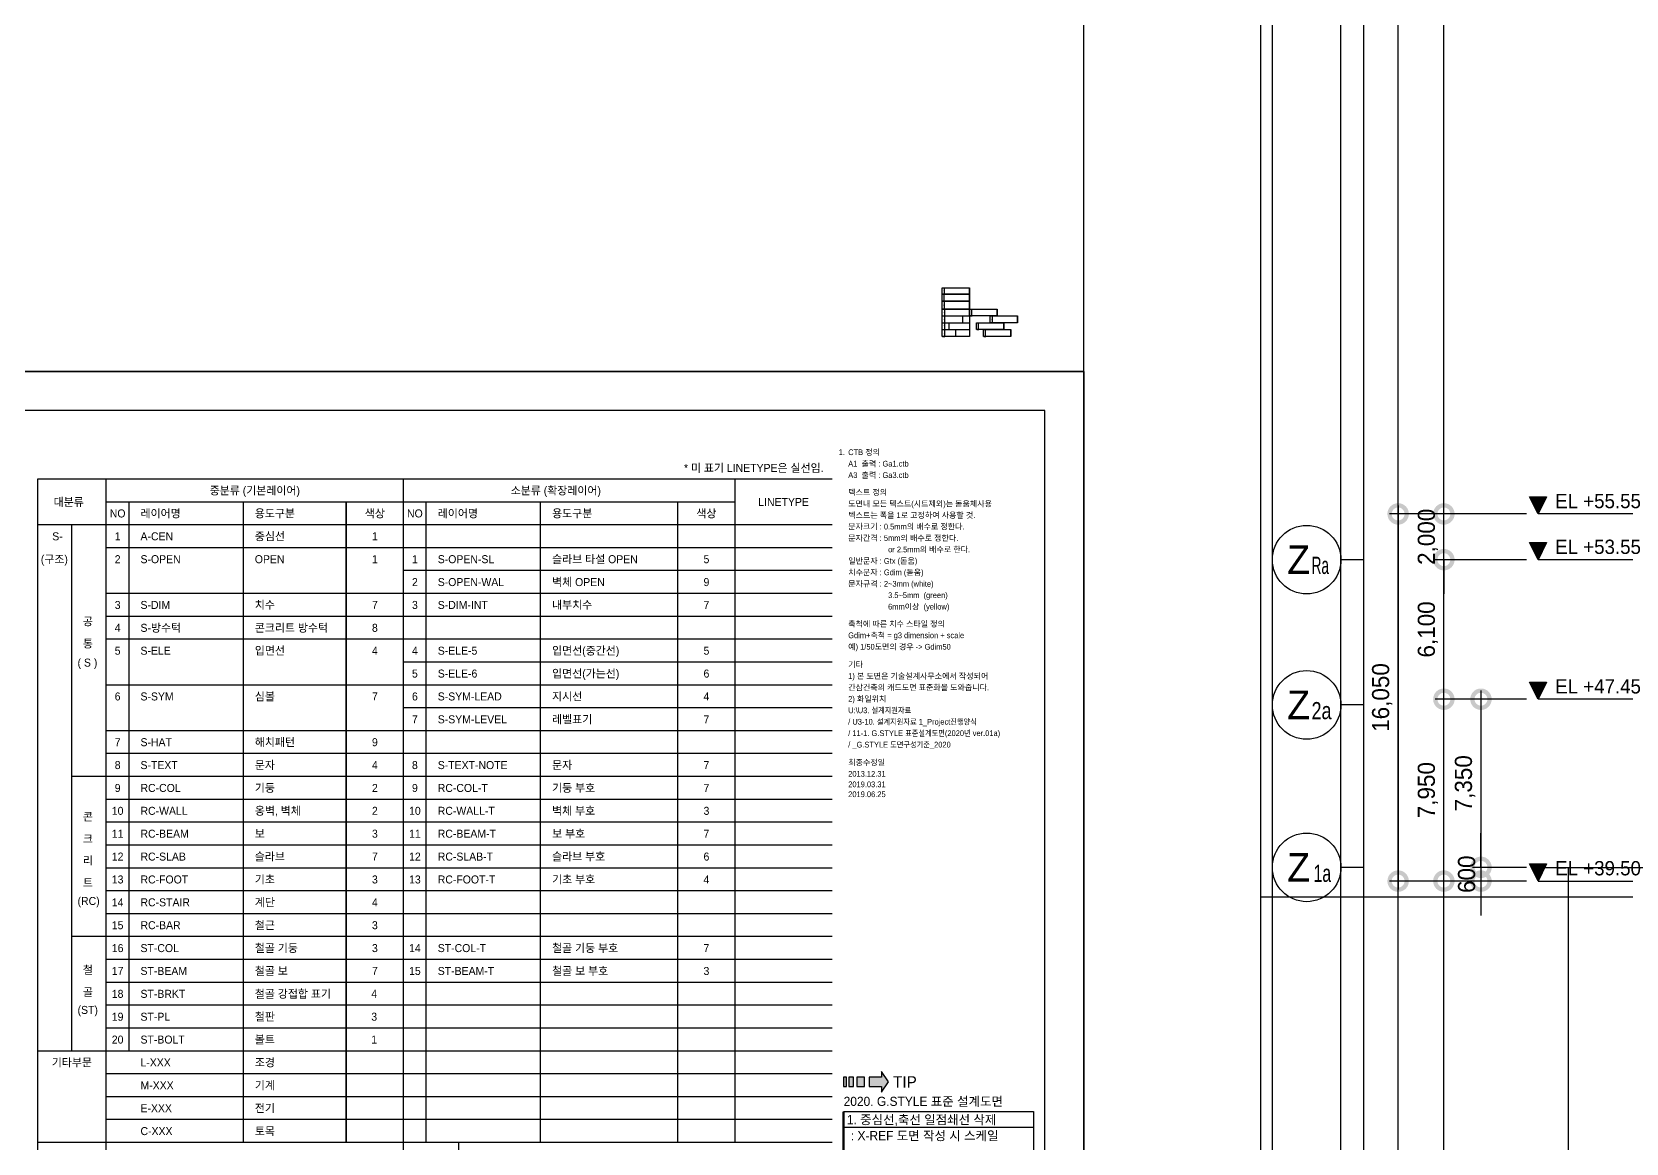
# Model space of a CAD drawing. Extents: x -430745 to 210250, y 0 to 148500.
# Drawn here: x -46000 to 23719, y 25675 to 74250 of the extents above; entities that cross this region are included whole.
import ezdxf
from ezdxf.enums import TextEntityAlignment as Align

# ---------------------------------------------------------------- set-up
doc = ezdxf.new("R2010")
doc.units = 0
doc.header["$LTSCALE"] = 250
doc.header["$MEASUREMENT"] = 0
doc.linetypes.add('ACAD_ISO05W100', pattern=[33, 24, -3, 0, -3, 0, -3])
doc.layers.get('0').update_dxf_attribs({"linetype": 'CONTINUOUS'})
doc.layers.get('Defpoints').update_dxf_attribs({"linetype": 'CONTINUOUS'})
for name, color, linetype in [('A-CEN', 1, 'CONTINUOUS'), ('A-DIM', 7, 'CONTINUOUS'), ('A-ELE', 4, 'CONTINUOUS'), ('A-ELE-8 해치(세로)', 8, 'CONTINUOUS'), ('A-ETC', 7, 'CONTINUOUS'), ('A-ETC-9', 9, 'CONTINUOUS'), ('A-SITE', 2, 'ACAD_ISO05W100'), ('A-SYM-BUB', 3, 'CONTINUOUS'), ('A-SYM-LEVEL', 7, 'CONTINUOUS'), ('A-TEXT', 3, 'CONTINUOUS'), ('A-TEXT-TIP', 4, 'CONTINUOUS'), ('RC-BAR', 3, 'CONTINUOUS'), ('RC-BEAM', 3, 'CONTINUOUS'), ('RC-Beam-T', 7, 'CONTINUOUS'), ('RC-COL', 2, 'CONTINUOUS'), ('RC-Col-T', 7, 'CONTINUOUS'), ('RC-FOOT', 3, 'CONTINUOUS'), ('RC-Foot-T', 4, 'CONTINUOUS'), ('RC-SLAB', 7, 'CONTINUOUS'), ('RC-SLAB-T', 6, 'CONTINUOUS'), ('RC-STAIR', 4, 'CONTINUOUS'), ('RC-WALL', 2, 'CONTINUOUS'), ('RC-WALL-T', 3, 'CONTINUOUS'), ('S-DIM', 7, 'CONTINUOUS'), ('S-DIM-INT', 7, 'CONTINUOUS'), ('S-ELE', 4, 'CONTINUOUS'), ('S-ELE-5', 5, 'CONTINUOUS'), ('S-ELE-6', 6, 'CONTINUOUS'), ('S-HAT', 9, 'CONTINUOUS'), ('S-OPEN', 1, 'CONTINUOUS'), ('S-OPEN-SL', 1, 'CONTINUOUS'), ('S-OPEN-WAL', 9, 'CONTINUOUS'), ('S-SYM', 7, 'CONTINUOUS'), ('S-SYM-LEAD', 4, 'CONTINUOUS'), ('S-SYM-LEVEL', 7, 'CONTINUOUS'), ('S-TEXT', 4, 'CONTINUOUS'), ('S-TEXT-NOTE', 7, 'CONTINUOUS'), ('S-방수턱', 8, 'CONTINUOUS'), ('ST-BEAM', 7, 'CONTINUOUS'), ('ST-BEAM-T', 3, 'CONTINUOUS'), ('ST-BOLT', 1, 'CONTINUOUS'), ('ST-BRKT', 4, 'CONTINUOUS'), ('ST-COL', 3, 'CONTINUOUS'), ('ST-COL-T', 7, 'CONTINUOUS'), ('ST-PL', 3, 'CONTINUOUS'), ('TEXT', 7, 'CONTINUOUS'), ('TIP', 3, 'CONTINUOUS')]:
    doc.layers.add(name, color=color, linetype=linetype)
doc.layers.add('NOPLOT', color=193, linetype='CONTINUOUS', plot=False)
doc.styles.add('Gdim', font='')
doc.styles.add('Gtx', font='')
doc.styles.add('TIP폰트', font='Expo M.ttf')
doc.styles.get('Gdim').set_extended_font_data('Dotum')
doc.styles.get('Gtx').set_extended_font_data('Dotum')
doc.dimstyles.new('Gdim100', dxfattribs={"dimscale": 100, "dimtxt": 3, "dimasz": 6, "dimexe": 1.5, "dimexo": 2, "dimgap": 1, "dimtad": 1, "dimdec": 0, "dimzin": 0, "dimdsep": 46, "dimtxsty": 'Gdim', "dimblk": 'DOTSMALL', "dimcen": 1.5, "dimdle": 1.5, "dimclrd": 1, "dimclre": 1, "dimclrt": 256, "dimazin": 0, "dimtfac": 1, "dimtdec": 0, "dimtix": 1, "dimtmove": 2, "dimatfit": 3, "dimldrblk": 'DOTSMALL', "dimfxl": 1.5, "dimtolj": 1, "dimtzin": 0, "dimlwd": -1, "dimlwe": -1, "dimarcsym": 0})
doc.dimstyles.new('Gdim200', dxfattribs={"dimscale": 200, "dimtxt": 3, "dimasz": 6, "dimexe": 1.5, "dimexo": 2, "dimgap": 1, "dimtad": 1, "dimdec": 0, "dimzin": 0, "dimdsep": 46, "dimlunit": 6, "dimtxsty": 'Gdim', "dimblk": 'DOTSMALL', "dimcen": 1.5, "dimdle": 1.5, "dimclrd": 1, "dimclre": 1, "dimclrt": 256, "dimazin": 0, "dimtfac": 1, "dimtdec": 0, "dimtix": 1, "dimtmove": 2, "dimatfit": 3, "dimldrblk": 'DOTSMALL', "dimfxl": 1.5, "dimtolj": 1, "dimtzin": 0, "dimlwd": -1, "dimlwe": -1, "dimarcsym": 0})

# ---------------------------------------------------------------- blocks, each defined once
blk = doc.blocks.new('tip')
at = {"layer": 'TIP'}
h = blk.add_hatch(color=253, dxfattribs=at)
h.dxf.hatch_style = 1
h.paths.add_polyline_path([(-850, 200), (-850, -200), (-300, -200), (-300, -449), (0, 0), (-300, 449), (-300, 200)])
h.paths.add_polyline_path([(-1380, -200), (-1050, -200), (-1050, 200), (-1380, 200)])
h.paths.add_polyline_path([(-1730, -200), (-1530, -200), (-1530, 200), (-1730, 200)])
h.paths.add_polyline_path([(-1960, -200), (-1830, -200), (-1830, 200), (-1960, 200)])
at = {"layer": 'TIP', "color": 3}
for points in [[(-1960, -200), (-1830, -200), (-1830, 200), (-1960, 200)], [(-1730, -200), (-1530, -200), (-1530, 200), (-1730, 200)], [(-1380, -200), (-1050, -200), (-1050, 200), (-1380, 200)], [(-850, 200), (-850, -200), (-300, -200), (-300, -449), (0, 0), (-300, 449), (-300, 200)]]:
    blk.add_lwpolyline(points, close=True, dxfattribs=at)
blk = doc.blocks.new('_DotSmall')
at = {"color": 0, "linetype": 'ByBlock', "const_width": 0.5}
blk.add_lwpolyline([(-0.0625, 0, 1), (0.0625, 0, 1)], format="xyb", close=True, dxfattribs=at)
blk = doc.blocks.new('*D61')
at = {"layer": 'A-DIM', "color": 1, "transparency": 16777216}
for p, q in [((14736075, -265451, 0), (14736075, -258601, 0)), ((14739693, -258976, 0), (14735700, -258976, 0)), ((14739693, -265076, 0), (14735700, -265076, 0))]:
    blk.add_line(p, q, dxfattribs=at)
at = {"layer": 'Defpoints', "color": 0, "transparency": 16777216}
for p in [(14736075, -258976, 0), (14740193, -258976, 0), (14740193, -265076, 0)]:
    blk.add_point(p, dxfattribs=at)
at = {"layer": 'A-DIM', "color": 1, "transparency": 16777216, "xscale": 1500, "yscale": 1500, "zscale": 1500}
for p, rotation in [((14736075, -258976, 0), 90), ((14736075, -265076, 0), 270)]:
    blk.add_blockref('_DotSmall', p, dxfattribs=dict(at, rotation=rotation))
at = {"layer": 'A-DIM', "transparency": 16777216, "insert": (14735377, -262026, 0), "char_height": 750, "attachment_point": 5, "rotation": 90, "style": 'Gdim'}
blk.add_mtext('\\A1;6,100', dxfattribs=at)
blk = doc.blocks.new('*D62')
at = {"layer": 'A-DIM', "color": 1, "transparency": 16777216}
for p, q in [((14739693, -256976, 0), (14733700, -256976, 0)), ((14734075, -256601, 0), (14734075, -273401, 0)), ((14739693, -273026, 0), (14733700, -273026, 0))]:
    blk.add_line(p, q, dxfattribs=at)
at = {"layer": 'Defpoints', "color": 0, "transparency": 16777216}
for p in [(14740193, -256976, 0), (14734075, -273026, 0), (14740193, -273026, 0)]:
    blk.add_point(p, dxfattribs=at)
at = {"layer": 'A-DIM', "color": 1, "transparency": 16777216, "xscale": 1500, "yscale": 1500, "zscale": 1500}
for p, rotation in [((14734075, -256976, 0), 90), ((14734075, -273026, 0), 270)]:
    blk.add_blockref('_DotSmall', p, dxfattribs=dict(at, rotation=rotation))
at = {"layer": 'A-DIM', "transparency": 16777216, "insert": (14733377, -265001, 0), "char_height": 750, "attachment_point": 5, "rotation": 90, "style": 'Gdim'}
blk.add_mtext('\\A1;16,050', dxfattribs=at)
blk = doc.blocks.new('*D63')
at = {"layer": 'A-DIM', "color": 1, "transparency": 16777216}
for p, q in [((14736075, -256976, 0), (14736075, -255476, 0)), ((14739693, -256976, 0), (14735700, -256976, 0)), ((14736075, -258976, 0), (14736075, -256976, 0)), ((14739693, -258976, 0), (14735700, -258976, 0)), ((14736075, -258976, 0), (14736075, -260476, 0))]:
    blk.add_line(p, q, dxfattribs=at)
at = {"layer": 'Defpoints', "color": 0, "transparency": 16777216}
for p in [(14736075, -256976, 0), (14740193, -256976, 0), (14740193, -258976, 0)]:
    blk.add_point(p, dxfattribs=at)
at = {"layer": 'A-DIM', "color": 1, "transparency": 16777216, "xscale": 1500, "yscale": 1500, "zscale": 1500}
for p, rotation in [((14736075, -256976, 0), 270), ((14736075, -258976, 0), 90)]:
    blk.add_blockref('_DotSmall', p, dxfattribs=dict(at, rotation=rotation))
at = {"layer": 'A-DIM', "transparency": 16777216, "insert": (14735377, -257976, 0), "char_height": 750, "attachment_point": 5, "rotation": 90, "style": 'Gdim'}
blk.add_mtext('\\A1;2,000', dxfattribs=at)
blk = doc.blocks.new('*D64')
at = {"layer": 'A-DIM', "color": 1, "transparency": 16777216}
for p, q in [((14737697, -272426, 0), (14737697, -270926, 0)), ((14739693, -272426, 0), (14737322, -272426, 0)), ((14737697, -272426, 0), (14737697, -273026, 0)), ((14739693, -273026, 0), (14737322, -273026, 0)), ((14737697, -273026, 0), (14737697, -274526, 0))]:
    blk.add_line(p, q, dxfattribs=at)
at = {"layer": 'Defpoints', "color": 0, "transparency": 16777216}
for p in [(14740193, -272426, 0), (14737697, -273026, 0), (14740193, -273026, 0)]:
    blk.add_point(p, dxfattribs=at)
at = {"layer": 'A-DIM', "color": 1, "transparency": 16777216, "xscale": 1500, "yscale": 1500, "zscale": 1500}
for p, rotation in [((14737697, -272426, 0), 270), ((14737697, -273026, 0), 90)]:
    blk.add_blockref('_DotSmall', p, dxfattribs=dict(at, rotation=rotation))
at = {"layer": 'A-DIM', "transparency": 16777216, "insert": (14737071, -272726, 0), "char_height": 750, "attachment_point": 5, "rotation": 90, "style": 'Gdim'}
blk.add_mtext('\\A1;600', dxfattribs=at)
blk = doc.blocks.new('*D65')
at = {"layer": 'A-DIM', "color": 1, "transparency": 16777216}
for p, q in [((14737697, -264701, 0), (14737697, -272801, 0)), ((14739693, -265076, 0), (14737322, -265076, 0)), ((14739693, -272426, 0), (14737322, -272426, 0))]:
    blk.add_line(p, q, dxfattribs=at)
at = {"layer": 'Defpoints', "color": 0, "transparency": 16777216}
for p in [(14740193, -265076, 0), (14737697, -272426, 0), (14740193, -272426, 0)]:
    blk.add_point(p, dxfattribs=at)
at = {"layer": 'A-DIM', "color": 1, "transparency": 16777216, "xscale": 1500, "yscale": 1500, "zscale": 1500}
for p, rotation in [((14737697, -265076, 0), 90), ((14737697, -272426, 0), 270)]:
    blk.add_blockref('_DotSmall', p, dxfattribs=dict(at, rotation=rotation))
at = {"layer": 'A-DIM', "transparency": 16777216, "insert": (14736999, -268751, 0), "char_height": 750, "attachment_point": 5, "rotation": 90, "style": 'Gdim'}
blk.add_mtext('\\A1;7,350', dxfattribs=at)
blk = doc.blocks.new('*D66')
at = {"layer": 'A-DIM', "color": 1, "transparency": 16777216}
for p, q in [((14736075, -273401, 0), (14736075, -264701, 0)), ((14739693, -265076, 0), (14735700, -265076, 0)), ((14739693, -273026, 0), (14735700, -273026, 0))]:
    blk.add_line(p, q, dxfattribs=at)
at = {"layer": 'Defpoints', "color": 0, "transparency": 16777216}
for p in [(14736075, -265076, 0), (14740193, -265076, 0), (14740193, -273026, 0)]:
    blk.add_point(p, dxfattribs=at)
at = {"layer": 'A-DIM', "color": 1, "transparency": 16777216, "xscale": 1500, "yscale": 1500, "zscale": 1500}
for p, rotation in [((14736075, -265076, 0), 90), ((14736075, -273026, 0), 270)]:
    blk.add_blockref('_DotSmall', p, dxfattribs=dict(at, rotation=rotation))
at = {"layer": 'A-DIM', "transparency": 16777216, "insert": (14735377, -269051, 0), "char_height": 750, "attachment_point": 5, "rotation": 90, "style": 'Gdim'}
blk.add_mtext('\\A1;7,950', dxfattribs=at)
blk = doc.blocks.new('A$C481fd194')
blk.add_hatch(color=256).paths.add_polyline_path([(375, 750), (-375, 750), (0, 0)])
blk.add_lwpolyline([(0, 0), (-375, 750), (375, 750), (0, 0)])
blk = doc.blocks.new('A$C8d7ec12c')
at = {"layer": 'A-SYM-LEVEL'}
for p in [(0, 0), (0, -2000), (0, -8100), (0, -16050)]:
    blk.add_blockref('A$C481fd194', p, dxfattribs=at)
at = {"layer": 'A-SYM-LEVEL', "style": 'Gdim'}
for s, p in [('EL +55.55', (750, 250)), ('EL +53.55', (750, -1750)), ('EL +47.45', (750, -7850)), ('EL +39.50', (750, -15800))]:
    blk.add_text(s, height=625, dxfattribs=at).set_placement(p)
blk = doc.blocks.new('*D82')
at = {"layer": 'Defpoints', "color": 0, "transparency": 16777216}
for p in [(0, 300), (0, 0), (93, 300)]:
    blk.add_point(p, dxfattribs=at)
at = {"layer": 'NOPLOT', "color": 1, "transparency": 16777216}
for p, q in [((20, 300), (108, 300)), ((20, 0), (108, 0)), ((93, -15), (93, 315))]:
    blk.add_line(p, q, dxfattribs=at)
at = {"layer": 'NOPLOT', "color": 1, "transparency": 16777216, "xscale": 60, "yscale": 60, "zscale": 60}
for p, rotation in [((93, 300), 90), ((93, 0), 270)]:
    blk.add_blockref('_DotSmall', p, dxfattribs=dict(at, rotation=rotation))
at = {"layer": 'NOPLOT', "transparency": 16777216, "insert": (68, 150), "char_height": 30, "attachment_point": 5, "rotation": 90, "style": 'Gdim'}
blk.add_mtext('\\A1;300', dxfattribs=at)
blk = doc.blocks.new('*D111')
at = {"layer": 'Defpoints', "color": 0, "transparency": 16777216}
for p in [(0, 1200), (0, 900), (100, 900)]:
    blk.add_point(p, dxfattribs=at)
at = {"layer": 'NOPLOT', "color": 1, "transparency": 16777216}
for p, q in [((20, 1200), (115, 1200)), ((20, 900), (115, 900)), ((100, 1215), (100, 885))]:
    blk.add_line(p, q, dxfattribs=at)
at = {"layer": 'NOPLOT', "color": 1, "transparency": 16777216, "xscale": 60, "yscale": 60, "zscale": 60}
for p, rotation in [((100, 1200), 90), ((100, 900), 270)]:
    blk.add_blockref('_DotSmall', p, dxfattribs=dict(at, rotation=rotation))
at = {"layer": 'NOPLOT', "transparency": 16777216, "insert": (75, 1050), "char_height": 30, "attachment_point": 5, "rotation": 90, "style": 'Gdim'}
blk.add_mtext('\\A1;300', dxfattribs=at)
blk = doc.blocks.new('*D112')
at = {"layer": 'Defpoints', "color": 0, "transparency": 16777216}
for p in [(0, 900), (0, 600), (100, 600)]:
    blk.add_point(p, dxfattribs=at)
at = {"layer": 'NOPLOT', "color": 1, "transparency": 16777216}
for p, q in [((20, 900), (115, 900)), ((100, 915), (100, 585)), ((20, 600), (115, 600))]:
    blk.add_line(p, q, dxfattribs=at)
at = {"layer": 'NOPLOT', "color": 1, "transparency": 16777216, "xscale": 60, "yscale": 60, "zscale": 60}
for p, rotation in [((100, 900), 90), ((100, 600), 270)]:
    blk.add_blockref('_DotSmall', p, dxfattribs=dict(at, rotation=rotation))
at = {"layer": 'NOPLOT', "transparency": 16777216, "insert": (75, 750), "char_height": 30, "attachment_point": 5, "rotation": 90, "style": 'Gdim'}
blk.add_mtext('\\A1;300', dxfattribs=at)
blk = doc.blocks.new('*D113')
at = {"layer": 'Defpoints', "color": 0, "transparency": 16777216}
for p in [(0, 600), (0, 300), (100, 300)]:
    blk.add_point(p, dxfattribs=at)
at = {"layer": 'NOPLOT', "color": 1, "transparency": 16777216}
for p, q in [((20, 600), (115, 600)), ((20, 300), (115, 300)), ((100, 615), (100, 285))]:
    blk.add_line(p, q, dxfattribs=at)
at = {"layer": 'NOPLOT', "color": 1, "transparency": 16777216, "xscale": 60, "yscale": 60, "zscale": 60}
for p, rotation in [((100, 600), 90), ((100, 300), 270)]:
    blk.add_blockref('_DotSmall', p, dxfattribs=dict(at, rotation=rotation))
at = {"layer": 'NOPLOT', "transparency": 16777216, "insert": (75, 450), "char_height": 30, "attachment_point": 5, "rotation": 90, "style": 'Gdim'}
blk.add_mtext('\\A1;300', dxfattribs=at)
blk = doc.blocks.new('*D114')
at = {"layer": 'Defpoints', "color": 0, "transparency": 16777216}
for p in [(0, 300), (0, 0), (100, 0)]:
    blk.add_point(p, dxfattribs=at)
at = {"layer": 'NOPLOT', "color": 1, "transparency": 16777216}
for p, q in [((20, 300), (115, 300)), ((20, 0), (115, 0)), ((100, 315), (100, -15))]:
    blk.add_line(p, q, dxfattribs=at)
at = {"layer": 'NOPLOT', "color": 1, "transparency": 16777216, "xscale": 60, "yscale": 60, "zscale": 60}
for p, rotation in [((100, 300), 90), ((100, 0), 270)]:
    blk.add_blockref('_DotSmall', p, dxfattribs=dict(at, rotation=rotation))
at = {"layer": 'NOPLOT', "transparency": 16777216, "insert": (75, 150), "char_height": 30, "attachment_point": 5, "rotation": 90, "style": 'Gdim'}
blk.add_mtext('\\A1;300', dxfattribs=at)
blk = doc.blocks.new('*D105')
at = {"layer": 'Defpoints', "color": 0, "transparency": 16777216}
for p in [(0, 350), (0, 0), (96, 350)]:
    blk.add_point(p, dxfattribs=at)
at = {"layer": 'NOPLOT', "color": 1, "transparency": 16777216}
for p, q in [((20, 350), (111, 350)), ((20, 0), (111, 0)), ((96, -15), (96, 365))]:
    blk.add_line(p, q, dxfattribs=at)
at = {"layer": 'NOPLOT', "color": 1, "transparency": 16777216, "xscale": 60, "yscale": 60, "zscale": 60}
for p, rotation in [((96, 350), 90), ((96, 0), 270)]:
    blk.add_blockref('_DotSmall', p, dxfattribs=dict(at, rotation=rotation))
at = {"layer": 'NOPLOT', "transparency": 16777216, "insert": (71, 175), "char_height": 30, "attachment_point": 5, "rotation": 90, "style": 'Gdim'}
blk.add_mtext('\\A1;350', dxfattribs=at)
blk = doc.blocks.new('*D79')
at = {"layer": 'Defpoints', "color": 0, "transparency": 16777216}
for p in [(0, 275), (0, 0), (95, 275)]:
    blk.add_point(p, dxfattribs=at)
at = {"layer": 'NOPLOT', "color": 1, "transparency": 16777216}
for p, q in [((20, 275), (110, 275)), ((20, 0), (110, 0)), ((95, -15), (95, 290))]:
    blk.add_line(p, q, dxfattribs=at)
at = {"layer": 'NOPLOT', "color": 1, "transparency": 16777216, "xscale": 60, "yscale": 60, "zscale": 60}
for p, rotation in [((95, 275), 90), ((95, 0), 270)]:
    blk.add_blockref('_DotSmall', p, dxfattribs=dict(at, rotation=rotation))
at = {"layer": 'NOPLOT', "transparency": 16777216, "insert": (69, 138), "char_height": 30, "attachment_point": 5, "rotation": 90, "style": 'Gdim'}
blk.add_mtext('\\A1;275', dxfattribs=at)
blk = doc.blocks.new('A-CEN-EAST1')
at = {"layer": 'A-CEN'}
for p, q in [((14740192.8, -272425.9, 0), (14886741.9, -272425.9)), ((14740192.8, -273025.9, 0), (14843720.5, -273025.9, 0))]:
    blk.add_line(p, q, dxfattribs=at)
at = {"layer": 'A-CEN', "elevation": 0}
for points in [[(14843720.5, -256975.9), (14740192.8, -256975.9)], [(14843720.5, -258975.9), (14740192.8, -258975.9)], [(14843720.5, -265075.9), (14740192.8, -265075.9)]]:
    blk.add_lwpolyline(points, dxfattribs=at)
at = {"layer": 'A-SYM-BUB', "color": 7, "elevation": 0}
for points in [[(14732575, -258975.9), (14731575, -258975.9, -1), (14728575, -258975.9, -1), (14731575, -258975.9, 0)], [(14732575, -265325.9), (14731575, -265325.9, -1), (14728575, -265325.9, -1), (14731575, -265325.9, 0)], [(14732575.2, -272425.9), (14731575.2, -272425.9, -1), (14728575.2, -272425.9, -1), (14731575.2, -272425.9, 0)]]:
    blk.add_lwpolyline(points, format="xyb", dxfattribs=at)
at = {"layer": 'A-SYM-LEVEL'}
blk.add_blockref('A$C8d7ec12c', (14740192.8, -256975.9, 0), dxfattribs=at)
at = {"layer": 'A-SYM-BUB', "style": 'Gtx'}
for p in [(14730225, -259600, 0), (14730225, -265950, 0), (14730225.2, -273050, 0)]:
    blk.add_text('Z', height=1250, dxfattribs=at).set_placement(p, align=Align.RIGHT)
for s, width, p in [('Ra', 0.6, (14730295.4, -259600, 0)), ('2a', 0.8, (14730288, -265950, 0))]:
    blk.add_text(s, height=750, dxfattribs=dict(at, width=width)).set_placement(p)
at = {"layer": 'A-SYM-BUB', "color": 3, "style": 'Gtx', "width": 0.7}
blk.add_text('1a', height=750, dxfattribs=at).set_placement((14730378.8, -273060.6, 0))
at = {"layer": 'A-DIM'}
for base, p1, p2, angle, picture, middle in [((14736075.2, -256975.9, 0), (14740192.8, -258975.9, 0), (14740192.8, -256975.9, 0), 270, '*D63', (14735377.5, -257975.9, 0)), ((14734075.2, -273025.9, 0), (14740192.8, -256975.9, 0), (14740192.8, -273025.9, 0), 90, '*D62', (14733377.5, -265000.9, 0)), ((14736075.2, -258975.9, 0), (14740192.8, -265075.9, 0), (14740192.8, -258975.9, 0), 270, '*D61', (14735377.5, -262025.9, 0)), ((14736075.2, -265075.9, 0), (14740192.8, -273025.9, 0), (14740192.8, -265075.9, 0), 270, '*D66', (14735377.5, -269050.9, 0)), ((14737696.5, -272425.9, 0), (14740192.8, -265075.9, 0), (14740192.8, -272425.9, 0), 270, '*D65', (14736998.8, -268750.9, 0)), ((14737696.5, -273025.9, 0), (14740192.8, -272425.9, 0), (14740192.8, -273025.9, 0), 270, '*D64', (14737071, -272725.9, 0))]:
    dim = blk.add_linear_dim(base=base, p1=p1, p2=p2, angle=angle, dimstyle='Gdim200', override={"dimscale": 250}, dxfattribs=at)
    dim.commit()
    dim.dimension.update_dxf_attribs({"geometry": picture, "text_midpoint": middle})
blk = doc.blocks.new('*U81')
for p, q in [((0, 0), (0, 300)), ((1200, 0), (1200, 300))]:
    blk.add_line(p, q)
at = {"layer": 'NOPLOT'}
blk.add_lwpolyline([(0, 300), (1200, 300), (1200, 0), (0, 0)], close=True, dxfattribs=at)
dim = blk.add_linear_dim(base=(93.4, 300), p1=(0, 0), p2=(0, 300), angle=90, dimstyle='Gdim100', override={"dimscale": 10, "dimarcsym": 1}, dxfattribs=at)
dim.commit()
dim.dimension.update_dxf_attribs({"geometry": '*D82', "text_midpoint": (68.4, 150)})
blk = doc.blocks.new('*U110')
for p, q in [((0, 900), (0, 1200)), ((900, 600), (900, 900)), ((1200, 900), (1200, 1200)), ((300, 300), (300, 600)), ((600, 0), (600, 300))]:
    blk.add_line(p, q)
at = {"layer": 'NOPLOT'}
for p, q in [((0, 900), (1200, 900)), ((0, 600), (1200, 600)), ((0, 300), (1200, 300))]:
    blk.add_line(p, q, dxfattribs=at)
blk.add_lwpolyline([(0, 1200), (1200, 1200), (1200, 0), (0, 0)], close=True, dxfattribs=at)
for base, p1, p2, picture, middle in [((99.9, 900), (0, 1200), (0, 900), '*D111', (74.9, 1050)), ((99.9, 600), (0, 900), (0, 600), '*D112', (74.9, 750)), ((99.9, 300), (0, 600), (0, 300), '*D113', (74.9, 450)), ((99.9, 0), (0, 300), (0, 0), '*D114', (74.9, 150))]:
    dim = blk.add_linear_dim(base=base, p1=p1, p2=p2, angle=90, dimstyle='Gdim100', override={"dimscale": 10, "dimarcsym": 1}, dxfattribs=at)
    dim.commit()
    dim.dimension.update_dxf_attribs({"geometry": picture, "text_midpoint": middle})
blk = doc.blocks.new('*U104')
for p, q in [((0, 0), (0, 350)), ((1200, 0), (1200, 350))]:
    blk.add_line(p, q)
at = {"layer": 'NOPLOT'}
blk.add_lwpolyline([(0, 350), (1200, 350), (1200, 0), (0, 0)], close=True, dxfattribs=at)
dim = blk.add_linear_dim(base=(96.2, 350), p1=(0, 0), p2=(0, 350), angle=90, dimstyle='Gdim100', override={"dimscale": 10, "dimarcsym": 1}, dxfattribs=at)
dim.commit()
dim.dimension.update_dxf_attribs({"geometry": '*D105', "text_midpoint": (71.1, 175)})
blk = doc.blocks.new('*U78')
for p, q in [((0, 0), (0, 275)), ((1200, 0), (1200, 275))]:
    blk.add_line(p, q)
at = {"layer": 'NOPLOT'}
blk.add_lwpolyline([(0, 275), (1200, 275), (1200, 0), (0, 0)], close=True, dxfattribs=at)
dim = blk.add_linear_dim(base=(94.5, 275), p1=(0, 0), p2=(0, 275), angle=90, dimstyle='Gdim100', override={"dimscale": 10, "dimarcsym": 1}, dxfattribs=at)
dim.commit()
dim.dimension.update_dxf_attribs({"geometry": '*D79', "text_midpoint": (69.5, 137.5)})

msp = doc.modelspace()

# ---------------------------------------------------------------- linework, layer by layer
at = {"layer": 'A-DIM'}
for p, q in [((-11000, 54700), (-45750, 54700)), ((-45750, 54700), (-45750, 20700)), ((-42750, 20700), (-42750, 54700)), ((-29750, 20700), (-29750, 54700)), ((-15250, 25700), (-15250, 54700)), ((-11000, 52700), (-45750, 52700))]:
    msp.add_line(p, q, dxfattribs=at)
at = {"layer": 'A-ELE'}
for p, q in [((-15250, 53700), (-42750, 53700)), ((-36750, 25700), (-36750, 53700)), ((-32250, 25700), (-32250, 53700)), ((-32250, 53700), (-32250, 25700)), ((-23750, 25700), (-23750, 53700)), ((-17750, 25700), (-17750, 53700)), ((-44250, 29700), (-44250, 52700)), ((-11000, 41700), (-44250, 41700)), ((-11000, 34700), (-44250, 34700)), ((-11000, 29700), (-45750, 29700)), ((-11000, 25700), (-45750, 25700))]:
    msp.add_line(p, q, dxfattribs=at)
at = {"layer": 'A-ETC-9'}
for p, q in [((-41750, 29700), (-41750, 53700)), ((-28750, 25700), (-28750, 53700)), ((-11000, 51700), (-42750, 51700)), ((-11000, 50700), (-29750, 50700)), ((-11000, 49700), (-42750, 49700)), ((-11000, 48700), (-42750, 48700)), ((-11000, 47700), (-42750, 47700)), ((-11000, 46700), (-29750, 46700)), ((-11000, 45700), (-42750, 45700)), ((-11000, 44700), (-29750, 44700)), ((-11000, 43700), (-42750, 43700)), ((-11000, 42700), (-42750, 42700)), ((-11000, 40700), (-42750, 40700)), ((-11000, 39700), (-42750, 39700)), ((-11000, 38700), (-42750, 38700)), ((-11000, 37700), (-42750, 37700)), ((-11000, 36700), (-42750, 36700)), ((-11000, 35700), (-42750, 35700)), ((-11000, 34700), (-42750, 34700)), ((-11000, 33700), (-42750, 33700)), ((-11000, 32700), (-42750, 32700)), ((-11000, 31700), (-42750, 31700)), ((-11000, 30700), (-42750, 30700)), ((-11000, 30700), (-42750, 30700)), ((-11000, 28700), (-42750, 28700)), ((-11000, 27700), (-42750, 27700)), ((-11000, 26700), (-42750, 26700)), ((-27350, 25700), (-27350, 20700))]:
    msp.add_line(p, q, dxfattribs=at)
at = {"layer": 'A-SITE', "linetype": 'Continuous', "elevation": 0}
msp.add_lwpolyline([(168395.2, 37628.9), (117805.3, 37628.9), (117805.3, 37728.9), (109205.3, 37728.9), (109205.3, 37628.9), (105470.3, 37628.9), (98270.3, 37028.9), (44895.3, 37028.9), (43095.3, 36928.9), (41295.3, 36928.9), (41295.3, 36828.9), (40295.3, 36828.9), (40295.3, 36728.9), (39295.3, 36728.9), (39295.3, 36628.9), (36158.4, 36628.9), (36158.4, 36428.9), (7750, 36428.9)], dxfattribs=at)
at = {"layer": 'A-TEXT-TIP', "color": 5}
msp.add_line((-2200, 26350), (-10500, 26350), dxfattribs=at)
at = {"layer": 'A-TEXT-TIP', "const_width": 100}
msp.add_lwpolyline([(-2200, 24250), (-10500, 24250), (-10500, 27050)], dxfattribs=at)
at = {"layer": 'A-TEXT-TIP', "color": 5}
msp.add_lwpolyline([(-10500, 27050), (-2200, 27050), (-2200, 24250)], dxfattribs=at)
at = {"layer": 'NOPLOT'}
msp.add_line((21181.3, 37728.9), (21181.3, 4250), dxfattribs=at)
for points in [[(0, 148500), (210250, 148500), (210250, 0), (0, 0)], [(206000, 4250), (7750, 4250), (7750, 144250), (206000, 144250)], [(8250, 143750), (182250, 143750), (182250, 4750), (8250, 4750)], [(11250, 140750), (179250, 140750), (179250, 7750), (11250, 7750)], [(12250, 139750), (178250, 139750), (178250, 8750), (12250, 8750)], [(13750, 138250), (176750, 138250), (176750, 10250), (13750, 10250)], [(15750, 136250), (174750, 136250), (174750, 12250), (15750, 12250)], [(-84100, 0), (0, 0), (0, 59400), (-84100, 59400)], [(-84100, 59400), (0, 59400), (0, 0), (-84100, 0)], [(-81000, 1700), (-1700, 1700), (-1700, 57700), (-81000, 57700)]]:
    msp.add_lwpolyline(points, close=True, dxfattribs=at)

# ---------------------------------------------------------------- block references
at = {"layer": 'A-DIM'}
msp.add_blockref('A-CEN-EAST1', (-14720325.2, 310154.8), dxfattribs=at)
at = {"layer": 'A-ELE-8 해치(세로)'}
for name, p in [('*U78', (-6190, 62784.9)), ('*U81', (-6190, 62484.9)), ('*U104', (-6190, 62134.9)), ('*U110', (-6190, 60934.9)), ('*U81', (-4990, 61834.9)), ('*U81', (-4690, 61234.9)), ('*U81', (-4090, 61534.9)), ('*U81', (-4390, 60934.9))]:
    msp.add_blockref(name, p, dxfattribs=at)
at = {"layer": 'TIP'}
msp.add_blockref('tip', (-8540, 28350), dxfattribs=at)

# ---------------------------------------------------------------- texts
at = {"layer": 'A-CEN', "style": 'Gtx'}
for s, p in [('A-CEN', (-41250, 52025)), ('중심선', (-36250, 52025))]:
    msp.add_text(s, height=350, dxfattribs=at).set_placement(p)
msp.add_text('1', height=350, dxfattribs=at).set_placement((-31000, 52025), align=Align.CENTER)
at = {"layer": 'A-ETC', "style": 'Gtx'}
for s, p in [('S-', (-45109.1, 52025)), ('(구조)', (-45609.1, 51025)), ('공', (-43767.5, 48305.4)), ('통', (-43767.5, 47333.6)), ('( S )', (-44002.5, 46504.5)), ('콘', (-43767.5, 39771.7)), ('크', (-43767.5, 38799.9)), ('리', (-43767.5, 37851.5)), ('트', (-43767.5, 36879.8)), ('(RC)', (-44002.5, 36085.1)), ('철', (-43767.5, 33073.6)), ('골', (-43767.5, 32101.9)), ('(ST)', (-44002.5, 31322.5)), ('기타부문', (-45128.8, 29025)), ('L-XXX', (-41250, 29025)), ('조경', (-36250, 29025)), ('M-XXX', (-41250, 28025)), ('기계', (-36250, 28025)), ('E-XXX', (-41250, 27025)), ('전기', (-36250, 27025)), ('C-XXX', (-41250, 26025)), ('토목', (-36250, 26025))]:
    msp.add_text(s, height=350, dxfattribs=at).set_placement(p)
for s, p in [('1', (-42250, 52025)), ('2', (-42250, 51025)), ('1', (-29250, 51025)), ('2', (-29250, 50025)), ('3', (-42250, 49025)), ('3', (-29250, 49025)), ('4', (-42250, 48025)), ('5', (-42250, 47025)), ('4', (-29250, 47025)), ('5', (-29250, 46025)), ('6', (-42250, 45025)), ('6', (-29250, 45025)), ('7', (-29250, 44025)), ('7', (-42250, 43025)), ('8', (-42250, 42025)), ('8', (-29250, 42025)), ('9', (-42250, 41025)), ('9', (-29250, 41025)), ('10', (-42250, 40025)), ('10', (-29250, 40025)), ('11', (-42250, 39025)), ('11', (-29250, 39025)), ('12', (-42250, 38025)), ('12', (-29250, 38025)), ('13', (-42250, 37025)), ('13', (-29250, 37025)), ('14', (-42250, 36025)), ('15', (-42250, 35025)), ('16', (-42250, 34025)), ('14', (-29250, 34025)), ('17', (-42250, 33025)), ('15', (-29250, 33025)), ('18', (-42250, 32025)), ('19', (-42250, 31025)), ('20', (-42250, 30025))]:
    msp.add_text(s, height=350, dxfattribs=at).set_placement(p, align=Align.CENTER)
at = {"layer": 'A-TEXT', "color": 2, "style": 'Gtx'}
msp.add_text('* 미 표기 LINETYPE은 실선임.', height=350, dxfattribs=at).set_placement((-14431.5, 55013.5), align=Align.CENTER)
at = {"layer": 'A-TEXT', "style": 'Gtx'}
msp.add_text('중분류 (기본레이어)', height=350, dxfattribs=at).set_placement((-36250, 54200), align=Align.MIDDLE_CENTER)
for s, p in [('소분류 (확장레이어)', (-25060.2, 54025)), ('대분류', (-45047.1, 53525)), ('레이어명', (-41250, 53025)), ('용도구분', (-36250, 53025)), ('레이어명', (-28250, 53025)), ('용도구분', (-23250, 53025))]:
    msp.add_text(s, height=350, dxfattribs=at).set_placement(p)
for s, p in [('LINETYPE', (-13125, 53525)), ('NO', (-42250, 53025)), ('색상', (-31000, 53025)), ('NO', (-29250, 53025)), ('색상', (-16500, 53025))]:
    msp.add_text(s, height=350, dxfattribs=at).set_placement(p, align=Align.CENTER)
at = {"layer": 'A-TEXT-TIP'}
for s, height, style, p in [('TIP', 500, 'TIP폰트', (-8340, 28350)), ('2020. G.STYLE 표준 설계도면', 400, 'Gtx', (-10500, 27500)), ('1. 중심선,축선 일점쇄선 삭제', 400, 'Gtx', (-10359.8, 26700)), ('  : X-REF 도면 작성 시 스케일', 400, 'Gtx', (-10475.3, 26000))]:
    msp.add_text(s, height=height, dxfattribs=dict(at, style=style)).set_placement(p, align=Align.MIDDLE_LEFT)
at = {"layer": 'RC-BAR', "style": 'Gtx'}
for s, p in [('RC-BAR', (-41250, 35025)), ('철근', (-36250, 35025))]:
    msp.add_text(s, height=350, dxfattribs=at).set_placement(p)
msp.add_text('3', height=350, dxfattribs=at).set_placement((-31000, 35025), align=Align.CENTER)
at = {"layer": 'RC-BEAM', "style": 'Gtx'}
for s, p in [('RC-BEAM', (-41250, 39025)), ('보', (-36250, 39025))]:
    msp.add_text(s, height=350, dxfattribs=at).set_placement(p)
msp.add_text('3', height=350, dxfattribs=at).set_placement((-31000, 39025), align=Align.CENTER)
at = {"layer": 'RC-Beam-T', "style": 'Gtx'}
for s, p in [('RC-BEAM-T', (-28250, 39025)), ('보 부호', (-23250, 39025))]:
    msp.add_text(s, height=350, dxfattribs=at).set_placement(p)
msp.add_text('7', height=350, dxfattribs=at).set_placement((-16500, 39025), align=Align.CENTER)
at = {"layer": 'RC-COL', "style": 'Gtx'}
for s, p in [('RC-COL', (-41250, 41025)), ('기둥', (-36250, 41025))]:
    msp.add_text(s, height=350, dxfattribs=at).set_placement(p)
msp.add_text('2', height=350, dxfattribs=at).set_placement((-31000, 41025), align=Align.CENTER)
at = {"layer": 'RC-Col-T', "style": 'Gtx'}
for s, p in [('RC-COL-T', (-28250, 41025)), ('기둥 부호', (-23250, 41025))]:
    msp.add_text(s, height=350, dxfattribs=at).set_placement(p)
msp.add_text('7', height=350, dxfattribs=at).set_placement((-16500, 41025), align=Align.CENTER)
at = {"layer": 'RC-FOOT', "style": 'Gtx'}
for s, p in [('RC-FOOT', (-41250, 37025)), ('기초', (-36250, 37025))]:
    msp.add_text(s, height=350, dxfattribs=at).set_placement(p)
msp.add_text('3', height=350, dxfattribs=at).set_placement((-31000, 37025), align=Align.CENTER)
at = {"layer": 'RC-Foot-T', "style": 'Gtx'}
for s, p in [('RC-FOOT-T', (-28250, 37025)), ('기초 부호', (-23250, 37025))]:
    msp.add_text(s, height=350, dxfattribs=at).set_placement(p)
msp.add_text('4', height=350, dxfattribs=at).set_placement((-16500, 37025), align=Align.CENTER)
at = {"layer": 'RC-SLAB', "style": 'Gtx'}
for s, p in [('RC-SLAB', (-41250, 38025)), ('슬라브', (-36250, 38025))]:
    msp.add_text(s, height=350, dxfattribs=at).set_placement(p)
for p in [(-31000, 38025), (-31000, 33025)]:
    msp.add_text('7', height=350, dxfattribs=at).set_placement(p, align=Align.CENTER)
at = {"layer": 'RC-SLAB-T', "style": 'Gtx'}
for s, p in [('RC-SLAB-T', (-28250, 38025)), ('슬라브 부호', (-23250, 38025))]:
    msp.add_text(s, height=350, dxfattribs=at).set_placement(p)
msp.add_text('6', height=350, dxfattribs=at).set_placement((-16500, 38025), align=Align.CENTER)
at = {"layer": 'RC-STAIR', "style": 'Gtx'}
for s, p in [('RC-STAIR', (-41250, 36025)), ('계단', (-36250, 36025))]:
    msp.add_text(s, height=350, dxfattribs=at).set_placement(p)
msp.add_text('4', height=350, dxfattribs=at).set_placement((-31000, 36025), align=Align.CENTER)
at = {"layer": 'RC-WALL', "style": 'Gtx'}
for s, p in [('RC-WALL', (-41250, 40025)), ('옹벽, 벽체', (-36250, 40025))]:
    msp.add_text(s, height=350, dxfattribs=at).set_placement(p)
msp.add_text('2', height=350, dxfattribs=at).set_placement((-31000, 40025), align=Align.CENTER)
at = {"layer": 'RC-WALL-T', "style": 'Gtx'}
for s, p in [('RC-WALL-T', (-28250, 40025)), ('벽체 부호', (-23250, 40025))]:
    msp.add_text(s, height=350, dxfattribs=at).set_placement(p)
msp.add_text('3', height=350, dxfattribs=at).set_placement((-16500, 40025), align=Align.CENTER)
at = {"layer": 'S-DIM', "style": 'Gtx'}
for s, p in [('S-DIM', (-41250, 49025)), ('치수', (-36250, 49025))]:
    msp.add_text(s, height=350, dxfattribs=at).set_placement(p)
msp.add_text('7', height=350, dxfattribs=at).set_placement((-31000, 49025), align=Align.CENTER)
at = {"layer": 'S-DIM-INT', "style": 'Gtx'}
for s, p in [('S-DIM-INT', (-28250, 49025)), ('내부치수', (-23250, 49025))]:
    msp.add_text(s, height=350, dxfattribs=at).set_placement(p)
msp.add_text('7', height=350, dxfattribs=at).set_placement((-16500, 49025), align=Align.CENTER)
at = {"layer": 'S-ELE', "style": 'Gtx'}
for s, p in [('입면선', (-36250, 47025)), ('S-ELE', (-41250, 47025))]:
    msp.add_text(s, height=350, dxfattribs=at).set_placement(p)
msp.add_text('4', height=350, dxfattribs=at).set_placement((-31000, 47025), align=Align.CENTER)
at = {"layer": 'S-ELE-5', "style": 'Gtx'}
for s, p in [('입면선(중간선)', (-23250, 47025)), ('S-ELE-5', (-28250, 47025))]:
    msp.add_text(s, height=350, dxfattribs=at).set_placement(p)
msp.add_text('5', height=350, dxfattribs=at).set_placement((-16500, 47025), align=Align.CENTER)
at = {"layer": 'S-ELE-6', "style": 'Gtx'}
for s, p in [('S-ELE-6', (-28250, 46025)), ('입면선(가는선)', (-23250, 46025))]:
    msp.add_text(s, height=350, dxfattribs=at).set_placement(p)
msp.add_text('6', height=350, dxfattribs=at).set_placement((-16500, 46025), align=Align.CENTER)
at = {"layer": 'S-HAT', "style": 'Gtx'}
for s, p in [('S-HAT', (-41250, 43025)), ('해치패턴', (-36250, 43025))]:
    msp.add_text(s, height=350, dxfattribs=at).set_placement(p)
msp.add_text('9', height=350, dxfattribs=at).set_placement((-31000, 43025), align=Align.CENTER)
at = {"layer": 'S-OPEN', "style": 'Gtx'}
for s, p in [('S-OPEN', (-41250, 51025)), ('OPEN', (-36250, 51025))]:
    msp.add_text(s, height=350, dxfattribs=at).set_placement(p)
msp.add_text('1', height=350, dxfattribs=at).set_placement((-31000, 51025), align=Align.CENTER)
at = {"layer": 'S-OPEN-SL', "style": 'Gtx'}
for s, p in [('S-OPEN-SL', (-28250, 51025)), ('슬라브 타설 OPEN', (-23250, 51025))]:
    msp.add_text(s, height=350, dxfattribs=at).set_placement(p)
msp.add_text('5', height=350, dxfattribs=at).set_placement((-16500, 51025), align=Align.CENTER)
at = {"layer": 'S-OPEN-WAL', "style": 'Gtx'}
for s, p in [('S-OPEN-WAL', (-28250, 50025)), ('벽체 OPEN', (-23250, 50025))]:
    msp.add_text(s, height=350, dxfattribs=at).set_placement(p)
msp.add_text('9', height=350, dxfattribs=at).set_placement((-16500, 50025), align=Align.CENTER)
at = {"layer": 'S-SYM', "style": 'Gtx'}
for s, p in [('S-SYM', (-41250, 45025)), ('심볼', (-36250, 45025))]:
    msp.add_text(s, height=350, dxfattribs=at).set_placement(p)
msp.add_text('7', height=350, dxfattribs=at).set_placement((-31000, 45025), align=Align.CENTER)
at = {"layer": 'S-SYM-LEAD', "style": 'Gtx'}
for s, p in [('S-SYM-LEAD', (-28250, 45025)), ('지시선', (-23250, 45025))]:
    msp.add_text(s, height=350, dxfattribs=at).set_placement(p)
msp.add_text('4', height=350, dxfattribs=at).set_placement((-16500, 45025), align=Align.CENTER)
at = {"layer": 'S-SYM-LEVEL', "style": 'Gtx'}
for s, p in [('S-SYM-LEVEL', (-28250, 44025)), ('레벨표기', (-23250, 44025))]:
    msp.add_text(s, height=350, dxfattribs=at).set_placement(p)
msp.add_text('7', height=350, dxfattribs=at).set_placement((-16500, 44025), align=Align.CENTER)
at = {"layer": 'S-TEXT', "style": 'Gtx'}
for s, p in [('S-TEXT', (-41250, 42025)), ('문자', (-36250, 42025))]:
    msp.add_text(s, height=350, dxfattribs=at).set_placement(p)
msp.add_text('4', height=350, dxfattribs=at).set_placement((-31000, 42025), align=Align.CENTER)
at = {"layer": 'S-TEXT-NOTE', "style": 'Gtx'}
for s, p in [('S-TEXT-NOTE', (-28250, 42025)), ('문자', (-23250, 42025))]:
    msp.add_text(s, height=350, dxfattribs=at).set_placement(p)
msp.add_text('7', height=350, dxfattribs=at).set_placement((-16500, 42025), align=Align.CENTER)
at = {"layer": 'S-방수턱', "style": 'Gtx'}
for s, p in [('S-방수턱', (-41250, 48025)), ('콘크리트 방수턱', (-36250, 48025))]:
    msp.add_text(s, height=350, dxfattribs=at).set_placement(p)
msp.add_text('8', height=350, dxfattribs=at).set_placement((-31000, 48025), align=Align.CENTER)
at = {"layer": 'ST-BEAM', "style": 'Gtx'}
for s, p in [('ST-BEAM', (-41250, 33025)), ('철골 보', (-36250, 33025))]:
    msp.add_text(s, height=350, dxfattribs=at).set_placement(p)
at = {"layer": 'ST-BEAM-T', "style": 'Gtx'}
for s, p in [('ST-BEAM-T', (-28250, 33025)), ('철골 보 부호', (-23250, 33025))]:
    msp.add_text(s, height=350, dxfattribs=at).set_placement(p)
msp.add_text('3', height=350, dxfattribs=at).set_placement((-16500, 33025), align=Align.CENTER)
at = {"layer": 'ST-BOLT', "style": 'Gtx'}
for s, p in [('ST-BOLT', (-41250, 30025)), ('볼트', (-36250, 30025))]:
    msp.add_text(s, height=350, dxfattribs=at).set_placement(p)
msp.add_text('1', height=350, dxfattribs=at).set_placement((-31030.7, 30025), align=Align.CENTER)
at = {"layer": 'ST-BRKT', "style": 'Gtx'}
for s, p in [('ST-BRKT', (-41250, 32025)), ('철골 강접합 표기', (-36250, 32025))]:
    msp.add_text(s, height=350, dxfattribs=at).set_placement(p)
msp.add_text('4', height=350, dxfattribs=at).set_placement((-31030.7, 32025), align=Align.CENTER)
at = {"layer": 'ST-COL', "style": 'Gtx'}
for s, p in [('ST-COL', (-41250, 34025)), ('철골 기둥', (-36250, 34025))]:
    msp.add_text(s, height=350, dxfattribs=at).set_placement(p)
msp.add_text('3', height=350, dxfattribs=at).set_placement((-31000, 34025), align=Align.CENTER)
at = {"layer": 'ST-COL-T', "style": 'Gtx'}
for s, p in [('ST-COL-T', (-28250, 34025)), ('철골 기둥 부호', (-23250, 34025))]:
    msp.add_text(s, height=350, dxfattribs=at).set_placement(p)
msp.add_text('7', height=350, dxfattribs=at).set_placement((-16500, 34025), align=Align.CENTER)
at = {"layer": 'ST-PL', "style": 'Gtx'}
for s, p in [('ST-PL', (-41250, 31025)), ('철판', (-36250, 31025))]:
    msp.add_text(s, height=350, dxfattribs=at).set_placement(p)
msp.add_text('3', height=350, dxfattribs=at).set_placement((-31030.7, 31025), align=Align.CENTER)
at = {"layer": 'TEXT', "style": 'Gtx'}
for s, p in [('1.', (-10718.4, 55750)), ('CTB 정의', (-10300, 55750)), ('A1  출력 : Ga1.ctb', (-10300, 55250)), ('A3  출력 : Ga3.ctb', (-10300, 54750)), ('도면내 모든 텍스트(시트제외)는 돋움체사용', (-10300, 53500)), ('텍스트 정의', (-10300, 54000)), ('텍스트는 폭을 1로 고정하여 사용할 것.', (-10300, 53000)), ('문자크기 : 0.5mm의 배수로 정한다.', (-10300, 52500)), ('문자간격 : 5mm의 배수로 정한다.', (-10300, 52000)), ('or 2.5mm의 배수로 한다.', (-8554.1, 51500)), ('일반문자 : Gtx (돋움)', (-10300, 51000)), ('문자규격 : 2~3mm (white)', (-10300, 50000)), ('치수문자 : Gdim (돋움)', (-10300, 50500)), ('3.5~5mm  (green)', (-8556.6, 49500)), ('6mm이상  (yellow)', (-8556.6, 49000)), ('축척에 따른 치수 스타일 정의', (-10300, 48247.2)), ('Gdim+축척 = g3 dimension + scale', (-10300, 47747.2)), ('예) 1/50도면의 경우 -> Gdim50', (-10300, 47247.2)), ('기타', (-10300, 46468)), ('1) 본 도면은 기술설계사무소에서 작성되어', (-10300, 45968)), ('간삼건축의 캐드도면 표준화을 도와줍니다.', (-10300, 45468)), ('2) 화일위치', (-10300, 44968)), ('2013.12.31', (-10300, 41691)), ('최종수정일', (-10300, 42191))]:
    msp.add_text(s, height=250, dxfattribs=at).set_placement(p)
at = {"layer": 'TEXT', "color": 2, "style": 'Gtx', "width": 0.9}
for s, p in [('U:\\U3. 설계지원자료', (-10300.5, 44468.7)), ('/ U3-10. 설계지원자료 1_Project진행양식', (-10300.5, 43968.7)), ('/ 11-1. G.STYLE 표준설계도면(2020년 ver.01a)', (-10300.5, 43468.7)), ('/ _G.STYLE 도면구성기준_2020', (-10300.5, 42968.7))]:
    msp.add_text(s, height=250, dxfattribs=at).set_placement(p)
at = {"layer": 'TEXT', "color": 2, "style": 'Gtx'}
for s, p in [('2019.03.31', (-10300, 41232.4)), ('2019.06.25', (-10300, 40798.8))]:
    msp.add_text(s, height=250, dxfattribs=at).set_placement(p)

doc.saveas('drawing.dxf')
